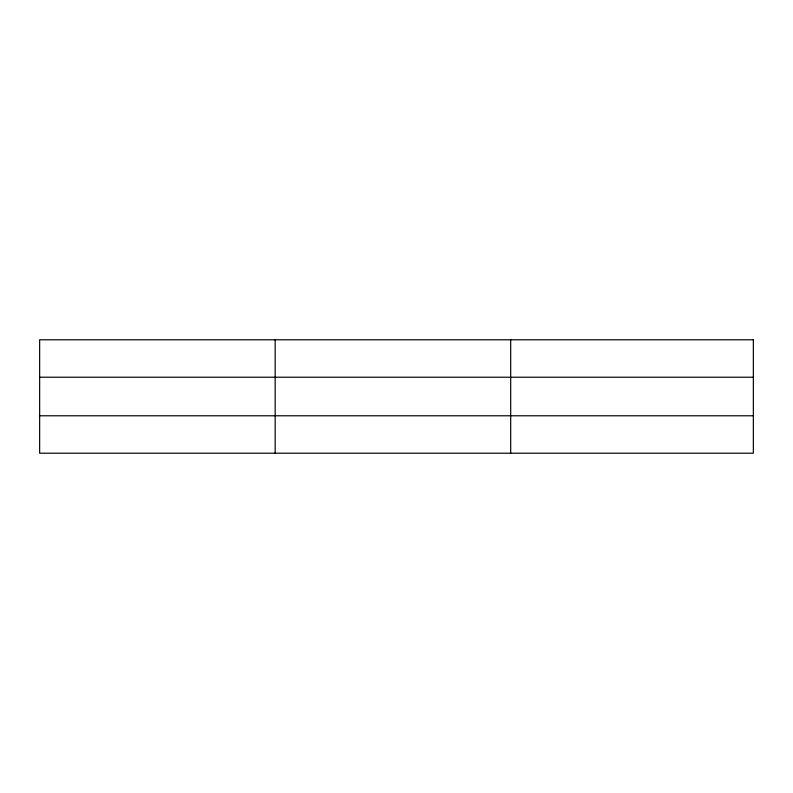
<?xml version="1.0" encoding="UTF-8"?>
<svg xmlns="http://www.w3.org/2000/svg" width="793" height="793" viewBox="0 0 793 793"><rect width="100%" height="100%" fill="white"/><g stroke="black" fill="none" stroke-linecap="round" stroke-linejoin="round"><path stroke-width="1.19" d="M275.171 453.209L275.171 339.791M510.692 453.209L510.692 339.791M39.65 377.22L753.35 377.22M39.65 415.78L753.35 415.78M753.35 339.791L753.35 453.209L39.65 453.209L39.65 339.791L753.35 339.791"/></g></svg>
